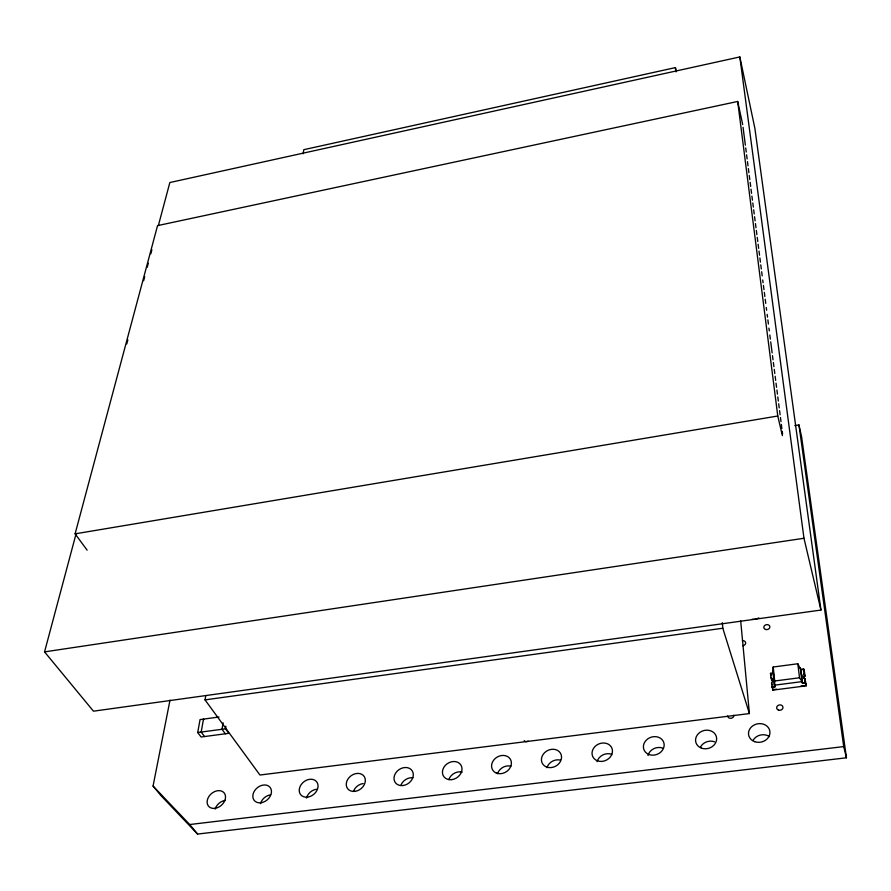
<?xml version="1.0" encoding="UTF-8"?>
<svg xmlns="http://www.w3.org/2000/svg" width="891" height="891" viewBox="0 0 891 891"><rect width="100%" height="100%" fill="white"/><g stroke="black" fill="none" stroke-linecap="round" stroke-linejoin="round"><path stroke-width="1.34" d="M800.33 667.637L802.045 681.626L774.413 685.19L772.898 671.235L773.188 667.014L797.824 663.762L800.842 669.798L803.738 669.419M774.413 685.19L774.713 680.991L773.188 667.014M219.019 717.01L200.052 719.583L197.713 732.525L201.088 737.002L228.787 733.326L225.49 728.816L225.924 726.221M223.106 722.801L222.004 729.284L225.312 733.783M740.677 620.838L749.409 713.568L259.949 775.025L205.019 699.88L205.754 695.771M303.096 153.787L303.831 149.677L675.423 67.605L676.403 71.614M794.839 425.608L798.949 424.929L801.599 436.824L846.45 757.795L197.568 834.065L160.993 795.641L153.063 786.062L170.014 700.103M87.14 550.181L75.1 533.843L157.551 225.623L737.692 101.463L742.693 124.54M158.364 225.568L169.847 182.532L739.831 56.935L754.855 128.226L820.945 610.057L93.466 711.185L44.55 651.878L76.147 533.531M126.767 343.915L127.847 339.883M143.64 280.71L144.721 276.678M147.227 267.255L148.307 263.224M150.824 253.812L151.893 249.781M75.1 533.843L777.776 416.008L782.376 435.621M44.55 651.878L803.972 538.264L820.945 610.057M205.019 699.88L722.813 628.233L749.409 713.568M197.713 732.525L225.49 728.816M806.177 685.836L805.419 682.974L802.501 683.352L800.786 669.364L803.682 668.985L804.228 673.329A3.954 3.308 -8 0 0 804.874 678.574L806.177 685.836L772.82 690.124L771.539 682.896A3.92 3.286 -10.7 0 0 770.982 677.661L770.515 673.329L773.388 672.95L773.867 677.305M774.713 680.991L799.528 677.773L802.045 681.626M771.962 686.838L774.858 686.471M802.446 682.907L805.364 682.528L806.121 685.402M772.007 687.284L774.903 686.905L774.145 679.922M772.775 689.69L776.651 689.188M800.909 686.07L804.818 685.569M153.063 786.062L189.727 824.531L843.71 746.591L846.45 757.795M189.727 824.531L197.568 834.065M204.54 736.545L201.177 732.068L203.482 719.115L203.861 719.616M770.515 673.329L771.06 675.233M771.105 675.668L770.559 673.763L773.433 673.384L772.954 671.669M770.982 677.661L771.795 680.512A3.909 3.286 -10.6 0 1 773.054 681.515M771.539 682.896L772.085 684.8M774.368 684.756L774.903 686.905M772.898 671.235L773.388 672.95M801.989 681.181L802.501 683.352M803.682 668.985L804.484 672.293M804.228 673.329L804.974 676.202A3.943 3.297 -7.9 0 0 803.715 678.519M798.949 424.929L843.71 746.591M739.831 56.935L803.972 538.264M743.049 127.29L745.355 145.177M745.711 147.928L746.246 152.06M746.591 154.811L747.126 158.932M747.482 161.683L748.017 165.815M748.373 168.566L748.897 172.687M749.253 175.438L749.788 179.57M750.144 182.321L750.679 186.442M751.024 189.193L751.558 193.325M751.915 196.076L752.45 200.197M752.806 202.948L753.329 207.08M753.686 209.831L754.22 213.951M754.577 216.702L755.111 220.834M755.457 223.585L755.991 227.706M756.348 230.457L756.882 234.589M757.239 237.34L757.762 241.461M758.118 244.212L758.653 248.344M759.009 251.095L759.544 255.216M759.889 257.967L760.424 262.099M760.78 264.85L761.315 268.971M761.671 271.722L762.195 275.854M762.729 279.974L763.086 282.725M763.442 285.476L763.977 289.608M764.322 292.359L764.857 296.48M765.213 299.231L765.748 303.363M766.282 307.484L766.628 310.246M767.162 314.367L767.519 317.118M767.875 319.869L768.41 324.001M768.933 328.122L769.289 330.873M769.824 335.005L770.359 339.126M770.715 341.877L772.129 352.881M772.486 355.632L773.02 359.764M773.366 362.514L773.9 366.635M774.257 369.386L774.791 373.518M775.148 376.269L775.671 380.39M776.028 383.141L776.562 387.273M776.919 390.024L777.453 394.145M777.798 396.896L778.333 401.028M778.689 403.779L779.224 407.9M779.58 410.651L780.104 414.783M780.46 417.534L780.995 421.655M781.351 424.406L781.886 428.538M782.231 431.289L782.588 434.04M737.692 101.463L777.776 416.008M804.439 671.859L804.974 676.202M804.874 678.574L805.419 682.974M797.824 663.762L799.528 677.773M771.517 677.917L771.795 680.512M772.497 687.061L772.82 690.124M675.423 67.605L675.779 71.759M722.345 622.698L722.813 628.233M752.995 740.51A10.703 9.278 -10.6 0 1 769.456 736.579M700.571 746.881A10.569 9.177 -15.4 0 1 714.571 741.802M648.013 755.49A10.469 9.066 -20.2 0 1 662.804 748.128M597.104 761.66A10.38 8.932 -24.6 0 1 611.816 754.354M546.94 767.752A10.324 8.787 -28.4 0 1 560.417 760.112M497.523 773.744A10.28 8.632 -31.6 0 1 510.944 766.16M448.819 779.647A10.246 8.476 -34.3 0 1 462.195 772.118M400.816 785.472A10.224 8.309 -36.5 0 1 412.967 777.754M353.504 791.208A10.202 8.142 -38.2 0 1 363.216 783.534M306.482 798.046A10.191 7.986 -39.7 0 1 316.595 789.237M260.484 803.626A10.191 7.819 -40.8 0 1 270.63 794.85M215.132 809.117A10.18 7.663 -41.8 0 1 225.312 800.396M758.787 617.864A8.019 6.482 -12.1 0 1 752.115 619.278M528.185 741.089A3.029 2.528 -28.9 0 1 524.209 740.633M733.894 715.206A3.141 2.673 -13.5 0 1 731.021 718.28A3.141 2.673 -13.5 0 1 727.68 715.985M742.403 640.718A3.041 2.495 -12.7 0 1 745.644 642.801A3.041 2.495 -12.7 0 1 742.871 645.708M805.631 681.448A3.943 3.297 -7.9 0 1 805.13 681.17M765.569 629.469A3.041 2.484 -11.2 0 0 769.857 626.696A3.041 2.484 -11.2 0 0 765.102 625.192A3.041 2.484 -11.2 0 0 765.569 629.469M778.5 710.116A3.174 2.695 -9.6 0 0 782.966 707.198A3.174 2.695 -9.6 0 0 777.988 705.472A3.174 2.695 -9.6 0 0 778.5 710.116M754.699 741.68A10.792 9.311 -11 0 0 769.924 731.622A10.792 9.311 -11 0 0 753.04 725.63A10.792 9.311 -11 0 0 754.699 741.68M701.44 748.139A10.659 9.211 -15.7 0 0 716.631 738.149A10.659 9.211 -15.7 0 0 700.215 732.168A10.659 9.211 -15.7 0 0 701.44 748.139M648.993 754.51A10.558 9.088 -20.3 0 0 664.163 744.586A10.558 9.088 -20.3 0 0 648.18 738.606A10.558 9.088 -20.3 0 0 648.993 754.51M597.338 760.78A10.48 8.955 -24.5 0 0 612.473 750.924A10.48 8.955 -24.5 0 0 596.937 744.943A10.48 8.955 -24.5 0 0 597.338 760.78M546.45 766.962A10.414 8.81 -28.2 0 0 561.564 757.161A10.414 8.81 -28.2 0 0 546.45 751.191A10.414 8.81 -28.2 0 0 546.45 766.962M496.32 773.043A10.369 8.654 -31.4 0 0 511.412 763.309A10.369 8.654 -31.4 0 0 496.71 757.35A10.369 8.654 -31.4 0 0 496.32 773.043M451.77 779.636A10.336 8.498 -34 0 0 460.903 765.024A10.336 8.498 -34 0 0 443.952 767.173A10.336 8.498 -34 0 0 451.77 779.636M403.01 785.539A10.302 8.331 -36.2 0 0 412.321 771.005A10.302 8.331 -36.2 0 0 395.626 773.121A10.302 8.331 -36.2 0 0 403.01 785.539M354.952 791.364A10.291 8.164 -37.9 0 0 364.464 776.907A10.291 8.164 -37.9 0 0 347.991 778.99A10.291 8.164 -37.9 0 0 354.952 791.364M307.595 797.111A10.28 7.997 -39.4 0 0 317.274 782.721A10.28 7.997 -39.4 0 0 301.047 784.782A10.28 7.997 -39.4 0 0 307.595 797.111M260.918 802.769A10.269 7.83 -40.5 0 0 270.775 788.457A10.269 7.83 -40.5 0 0 254.77 790.484A10.269 7.83 -40.5 0 0 260.918 802.769M214.909 808.349A10.269 7.674 -41.5 0 0 224.922 794.104A10.269 7.674 -41.5 0 0 209.151 796.108A10.269 7.674 -41.5 0 0 214.909 808.349"/></g></svg>
